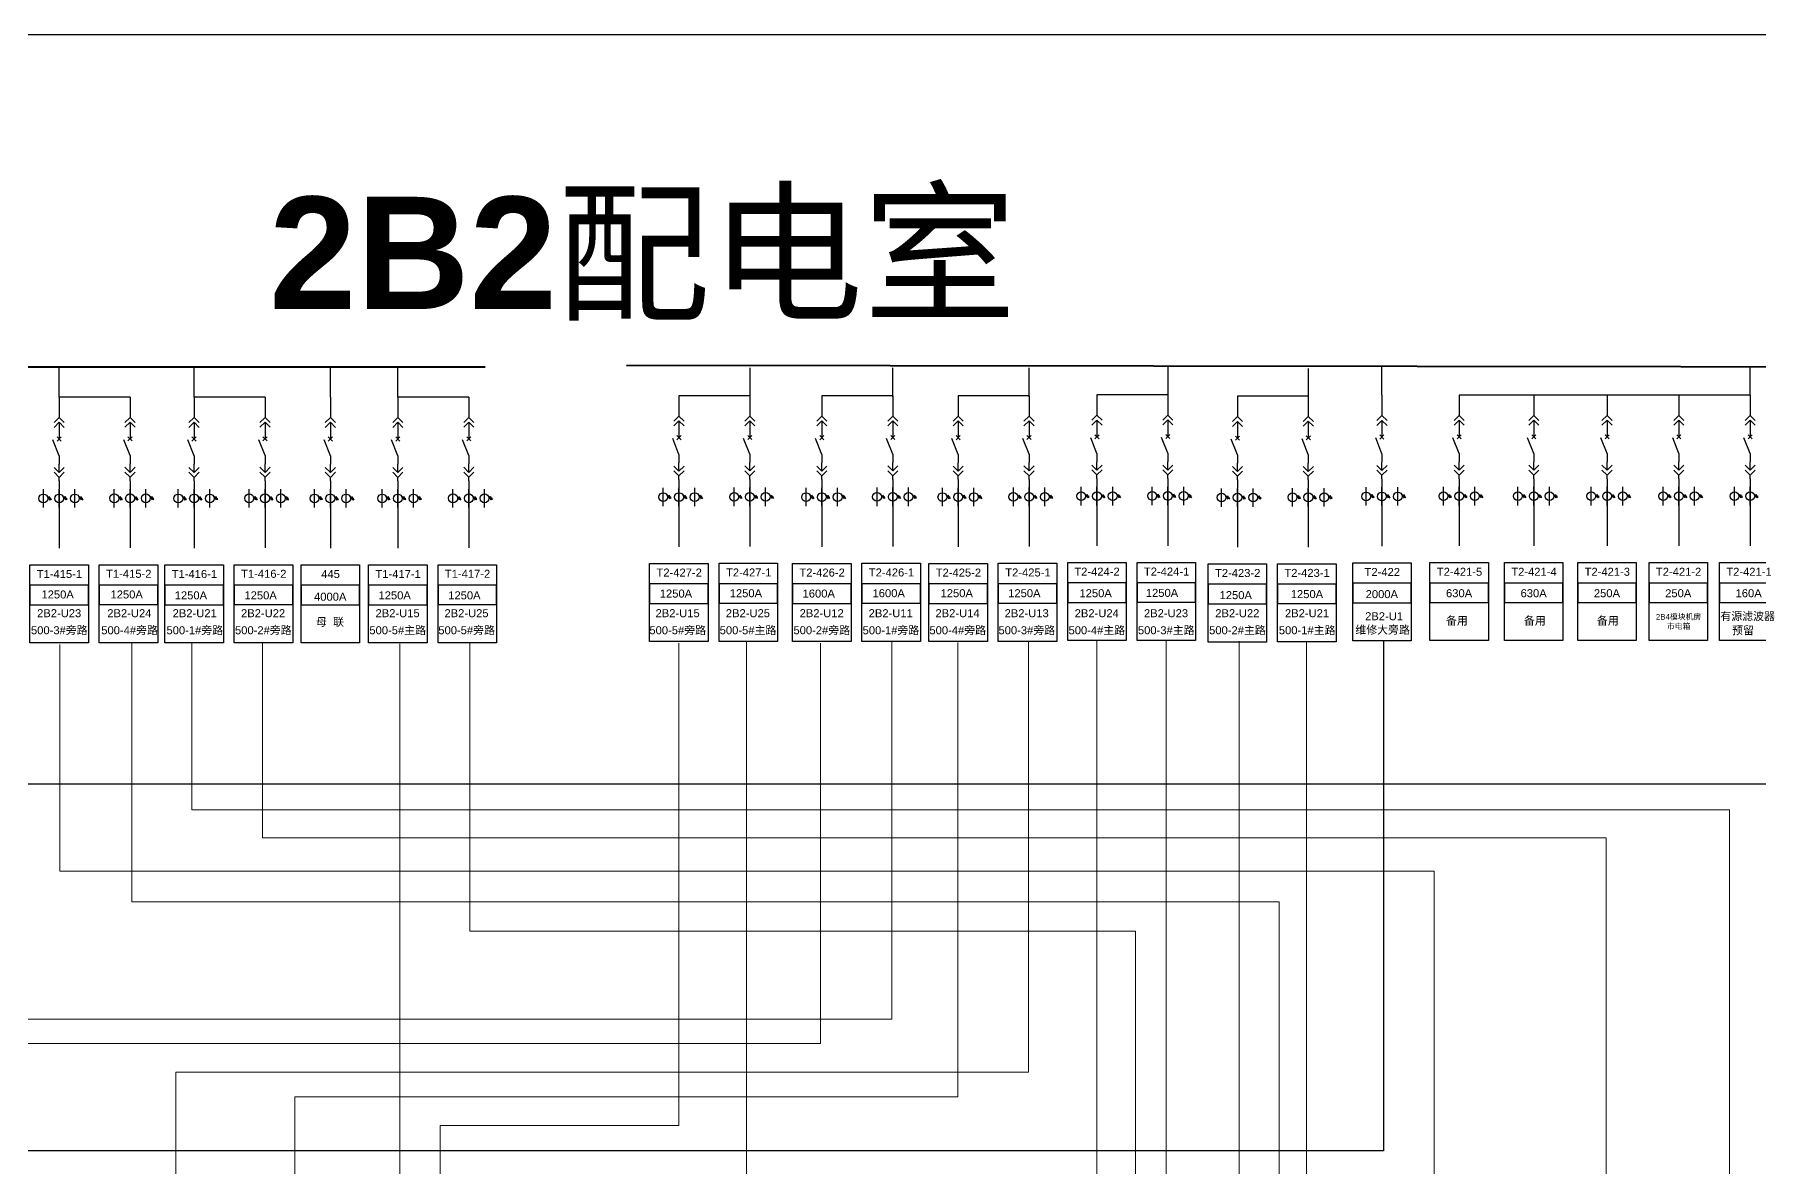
# Model space of a CAD drawing. Header units: millimetres. Extents: x -3460 to -460, y 6070 to 9130.
# Drawn here: x -1353.7 to -1200, y 7577 to 7677.9 of the extents above; entities that cross this region are included whole.
import ezdxf
from ezdxf.enums import TextEntityAlignment as Align

# ---------------------------------------------------------------- set-up
doc = ezdxf.new("R2010")
doc.units = ezdxf.units.MM
doc.header["$LTSCALE"] = 1000
doc.header["$MEASUREMENT"] = 0
doc.styles.get("Standard").update_dxf_attribs({"font": 'arial.ttf'})

# ---------------------------------------------------------------- blocks, each defined once
blk = doc.blocks.new('DYDQAA05')
at = {"color": 0}
blk.add_lwpolyline([(0, 0), (0, -7)], dxfattribs=at)
blk = doc.blocks.new('DYDQAA03')
at = {"color": 0}
for points in [[(0, 0), (0, -1.5)], [(-2.12, -3.62), (0, -1.5)], [(-2.12, -5.62), (0, -3.5)], [(2.12, -3.62), (0, -1.5)], [(2.12, -5.62), (0, -3.5)], [(0, -3.5), (0, -7)]]:
    blk.add_lwpolyline(points, dxfattribs=at)
blk = doc.blocks.new('DYDQAA09')
at = {"color": 0}
blk.add_lwpolyline([(0, 0), (0, -3.5)], dxfattribs=at)
blk.add_lwpolyline([(0, 0), (0, -3.5)], dxfattribs=at)
blk.add_lwpolyline([(0, 0), (0, -3.5)], dxfattribs=at)
blk.add_lwpolyline([(0, 0), (0, -3.5)], dxfattribs=at)
blk.add_lwpolyline([(0, 0), (0, -3.5)], dxfattribs=at)
blk.add_lwpolyline([(0, 0), (0, -3.5)], dxfattribs=at)
blk.add_lwpolyline([(0, 0), (0, -3.5)], dxfattribs=at)
blk.add_lwpolyline([(0, 0), (0, -3.5)], dxfattribs=at)
blk.add_lwpolyline([(0, 0), (0, -3.5)], dxfattribs=at)
blk = doc.blocks.new('DYDQ0201')
at = {"color": 0}
for points in [[(0.86, -0.86), (-0.86, 0.86)], [(-0.86, -0.86), (0.86, 0.86)], [(0, -7), (-2.61, -0.37)]]:
    blk.add_lwpolyline(points, dxfattribs=at)
blk = doc.blocks.new('DYDQAA04')
at = {"color": 0}
for points in [[(0, -3.5), (0, 0)], [(-2.12, -1.38), (0, -3.5)], [(-2.12, -3.38), (0, -5.5)], [(2.12, -1.38), (0, -3.5)], [(2.12, -3.38), (0, -5.5)], [(0, -7), (0, -5.5)]]:
    blk.add_lwpolyline(points, dxfattribs=at)
blk = doc.blocks.new('A$C03DD39B5')
for p, q in [((417, 475), (283, 392)), ((417, 422), (283, 339)), ((350, 333), (350, 467))]:
    blk.add_line(p, q)
blk.add_lwpolyline([(700, 167), (0, 167)])
blk.add_circle((350, 167), 167)

msp = doc.modelspace()

# ---------------------------------------------------------------- linework, layer by layer
for p, q in [((-1351.47, 7645.6, 28384.25), (-1351.47, 7648.17, 29767.53)), ((-1339.46, 7645.6, 28384.25), (-1339.46, 7648.17, 29767.53)), ((-1327.32, 7645.6), (-1327.32, 7648.17, 1383.28)), ((-1321.31, 7645.6, -691.64), (-1321.31, 7648.17, 691.64)), ((-1289.94, 7645.62, 27689.88), (-1289.94, 7648.2, 29073.16)), ((-1277.21, 7645.62, 27689.88), (-1277.21, 7648.2, 29073.16)), ((-1265.07, 7645.62, 27689.88), (-1265.07, 7648.2, 29073.16)), ((-1252.71, 7645.7, 27689.88), (-1252.71, 7648.28, 29073.16)), ((-1240.2, 7645.58, 27689.88), (-1240.2, 7648.16, 29073.16)), ((-1233.66, 7645.77, 27184.82), (-1233.66, 7648.35, 28568.1)), ((-1200.86, 7645.79, 27689.93), (-1200.86, 7648.37, 29073.21)), ((-1345.16, 7645.6, 28384.25), (-1351.47, 7645.6, 28384.25)), ((-1333.14, 7645.6, 28384.25), (-1339.46, 7645.6, 28384.25)), ((-1314.99, 7645.6, -691.64), (-1321.31, 7645.6, -691.64)), ((-1289.96, 7645.72, 27689.88), (-1296.27, 7645.72, 27689.88)), ((-1277.23, 7645.72, 27689.88), (-1283.55, 7645.72, 27689.88)), ((-1265.09, 7645.72, 27689.88), (-1271.4, 7645.72, 27689.88)), ((-1252.73, 7645.8, 27689.88), (-1259.04, 7645.8, 27689.88)), ((-1240.22, 7645.68, 27689.88), (-1246.53, 7645.68, 27689.88)), ((-1200.86, 7645.79, 27689.88), (-1226.78, 7645.79, 27689.88)), ((-1351.47, 7637.36, 30585.46), (-1351.47, 7635.72, 30585.46)), ((-1345.16, 7637.37, 31277.1), (-1345.16, 7635.73, 31277.1)), ((-1339.46, 7637.36, 30585.46), (-1339.46, 7635.72, 30585.46)), ((-1333.14, 7637.37, 31277.1), (-1333.14, 7635.73, 31277.1)), ((-1327.32, 7637.36, 2201.21), (-1327.32, 7635.72, 2201.21)), ((-1321.31, 7637.36, 1509.58), (-1321.31, 7635.72, 1509.58)), ((-1314.99, 7637.37, 2201.21), (-1314.99, 7635.73, 2201.21)), ((-1296.27, 7637.48, 29891.09), (-1296.27, 7635.84, 29891.09)), ((-1289.96, 7637.49, 30582.73), (-1289.96, 7635.85, 30582.73)), ((-1283.55, 7637.48, 29891.09), (-1283.55, 7635.84, 29891.09)), ((-1277.23, 7637.49, 30582.73), (-1277.23, 7635.85, 30582.73)), ((-1271.4, 7637.48, 29891.09), (-1271.4, 7635.84, 29891.09)), ((-1265.09, 7637.49, 30582.73), (-1265.09, 7635.85, 30582.73)), ((-1259.04, 7637.56, 29891.09), (-1259.04, 7635.92, 29891.09)), ((-1252.73, 7637.57, 30582.73), (-1252.73, 7635.93, 30582.73)), ((-1246.53, 7637.44, 29891.09), (-1246.53, 7635.8, 29891.09)), ((-1240.22, 7637.45, 30582.73), (-1240.22, 7635.82, 30582.73)), ((-1233.66, 7637.53, 29386.03), (-1233.66, 7635.89, 29386.03)), ((-1226.78, 7637.55, 29891.09), (-1226.78, 7635.91, 29891.09)), ((-1220.14, 7637.55, 29891.09), (-1220.14, 7635.91, 29891.09)), ((-1213.61, 7637.55, 29891.09), (-1213.61, 7635.91, 29891.09)), ((-1207.21, 7637.55, 29891.09), (-1207.21, 7635.91, 29891.09)), ((-1200.86, 7637.55, 29891.09), (-1200.86, 7635.91, 29891.09)), ((-1345.16, 7635.73, 31277.1), (-1345.16, 7632.17, 31277.1)), ((-1333.14, 7635.73, 31277.1), (-1333.14, 7632.17, 31277.1)), ((-1314.99, 7635.73, 2201.21), (-1314.99, 7632.17, 2201.21)), ((-1296.27, 7635.84, 29891.09), (-1296.27, 7632.27, 29891.09)), ((-1289.96, 7635.85, 30582.73), (-1289.96, 7632.29, 30582.73)), ((-1283.55, 7635.84, 29891.09), (-1283.55, 7632.27, 29891.09)), ((-1277.23, 7635.85, 30582.73), (-1277.23, 7632.29, 30582.73)), ((-1271.4, 7635.84, 29891.09), (-1271.4, 7632.27, 29891.09)), ((-1265.09, 7635.85, 30582.73), (-1265.09, 7632.29, 30582.73)), ((-1259.04, 7635.92, 29891.09), (-1259.04, 7632.35, 29891.09)), ((-1252.73, 7635.93, 30582.73), (-1252.73, 7632.37, 30582.73)), ((-1246.53, 7635.8, 29891.09), (-1246.53, 7632.23, 29891.09)), ((-1240.22, 7635.82, 30582.73), (-1240.22, 7632.25, 30582.73)), ((-1233.66, 7635.89, 29386.03), (-1233.66, 7632.33, 29386.03)), ((-1226.78, 7635.91, 29891.09), (-1226.78, 7632.35, 29891.09)), ((-1220.14, 7635.91, 29891.09), (-1220.14, 7632.35, 29891.09)), ((-1213.61, 7635.91, 29891.09), (-1213.61, 7632.35, 29891.09)), ((-1207.21, 7635.91, 29891.09), (-1207.21, 7632.35, 29891.09)), ((-1200.86, 7635.91, 29891.09), (-1200.86, 7632.35, 29891.09)), ((-1351.47, 7635.72, 30585.46), (-1351.47, 7632.15, 30585.46)), ((-1339.46, 7635.72, 30585.46), (-1339.46, 7632.15, 30585.46)), ((-1327.32, 7635.72, 2201.21), (-1327.32, 7632.15, 2201.21)), ((-1321.31, 7635.72, 1509.58), (-1321.31, 7632.15, 1509.58))]:
    msp.add_line(p, q)
at = {"color": 3, "lineweight": 20}
for p, q in [((-1351.4, 7623.57), (-1351.4, 7603.39)), ((-1345.01, 7623.75), (-1345.01, 7600.63)), ((-1339.65, 7623.77), (-1339.65, 7608.85)), ((-1333.35, 7623.74), (-1333.35, 7606.36)), ((-1314.89, 7623.73), (-1314.89, 7598.03)), ((-1339.65, 7608.85), (-1202.7, 7608.85)), ((-1202.7, 7608.85), (-1202.7, 7561.2)), ((-1333.35, 7606.36), (-1213.68, 7606.36)), ((-1213.68, 7606.36), (-1213.68, 7561.83)), ((-1351.4, 7603.39), (-1229.02, 7603.39)), ((-1229.02, 7603.39), (-1229.02, 7561.18)), ((-1345.01, 7600.63), (-1242.82, 7600.63)), ((-1242.82, 7600.63), (-1242.82, 7561.35)), ((-1314.89, 7598.03), (-1255.62, 7598.03)), ((-1255.62, 7598.03), (-1255.62, 7561.89))]:
    msp.add_line(p, q, dxfattribs=at)
at = {"color": 6, "lineweight": 20}
for p, q in [((-1321.12, 7623.63), (-1321.12, 7561.55)), ((-1290.27, 7623.83), (-1290.27, 7563.42)), ((-1259.04, 7623.92), (-1259.04, 7564.75)), ((-1252.88, 7623.89), (-1252.88, 7568.29)), ((-1246.39, 7623.88), (-1246.39, 7572.22)), ((-1240.37, 7623.85), (-1240.37, 7575.5))]:
    msp.add_line(p, q, dxfattribs=at)
at = {"color": 4, "lineweight": 20}
for p, q in [((-1296.27, 7623.69), (-1296.27, 7580.72)), ((-1283.67, 7623.69), (-1283.67, 7588.02)), ((-1277.31, 7623.78), (-1277.31, 7590.18)), ((-1271.42, 7623.76), (-1271.42, 7583.28)), ((-1265.13, 7623.87), (-1265.13, 7585.46)), ((-1277.31, 7590.18), (-1372.49, 7590.18)), ((-1360.62, 7588.02), (-1283.67, 7588.02)), ((-1265.13, 7585.46), (-1341.07, 7585.46)), ((-1341.07, 7585.46), (-1341.07, 7561.19)), ((-1271.42, 7583.28), (-1330.48, 7583.28)), ((-1330.48, 7583.28), (-1330.48, 7561.59)), ((-1296.27, 7580.72), (-1317.55, 7580.72)), ((-1317.55, 7580.72), (-1317.55, 7561.51))]:
    msp.add_line(p, q, dxfattribs=at)
at = {"color": 5, "lineweight": 30}
for p, q in [((-1233.53, 7623.91), (-1233.53, 7578.45)), ((-1382.77, 7611.15), (-1194.27, 7611.15)), ((-1233.53, 7578.45), (-1387.84, 7578.45))]:
    msp.add_line(p, q, dxfattribs=at)
at = {"color": 1, "lineweight": 30, "ltscale": 0.002916}
msp.add_lwpolyline([(-1472.37, 7677.91), (-1123.06, 7677.91), (-1123.06, 7350), (-1472.37, 7350)], close=True, dxfattribs=at)
at = {"color": 1, "lineweight": 40, "ltscale": 100}
for points, elevation in [([(-1313.52, 7648.28), (-1430.83, 7648.28), (-1430.83, 7648.28)], 9719.92), ([(-1183.6, 7648.28), (-1300.9, 7648.41), (-1300.9, 7648.41)], 8901.98)]:
    msp.add_lwpolyline(points, dxfattribs=dict(at, elevation=elevation))
for points, elevation in [([(-1354.08, 7630.66), (-1348.87, 7630.66), (-1348.87, 7623.71), (-1354.08, 7623.71)], 29767.53), ([(-1347.9, 7630.68), (-1342.69, 7630.68), (-1342.69, 7623.72), (-1347.9, 7623.72)], 30459.16), ([(-1342.06, 7630.66), (-1336.85, 7630.66), (-1336.85, 7623.71), (-1342.06, 7623.71)], 29767.53), ([(-1335.88, 7630.68), (-1330.67, 7630.68), (-1330.67, 7623.72), (-1335.88, 7623.72)], 30459.16), ([(-1329.93, 7630.66), (-1324.72, 7630.66), (-1324.72, 7623.71), (-1329.93, 7623.71)], 1383.28), ([(-1323.92, 7630.66), (-1318.71, 7630.66), (-1318.71, 7623.71), (-1323.92, 7623.71)], 691.64), ([(-1317.73, 7630.68), (-1312.53, 7630.68), (-1312.53, 7623.72), (-1317.73, 7623.72)], 1383.28), ([(-1298.88, 7630.79), (-1293.67, 7630.79), (-1293.67, 7623.83), (-1298.88, 7623.83)], 29073.16), ([(-1292.7, 7630.8), (-1287.49, 7630.8), (-1287.49, 7623.85), (-1292.7, 7623.85)], 29764.79), ([(-1286.15, 7630.79), (-1280.94, 7630.79), (-1280.94, 7623.83), (-1286.15, 7623.83)], 29073.16), ([(-1279.97, 7630.8), (-1274.76, 7630.8), (-1274.76, 7623.85), (-1279.97, 7623.85)], 29764.79), ([(-1274.01, 7630.79), (-1268.8, 7630.79), (-1268.8, 7623.83), (-1274.01, 7623.83)], 29073.16), ([(-1267.83, 7630.8), (-1262.62, 7630.8), (-1262.62, 7623.85), (-1267.83, 7623.85)], 29764.79), ([(-1261.65, 7630.87), (-1256.44, 7630.87), (-1256.44, 7623.91), (-1261.65, 7623.91)], 29073.16), ([(-1255.47, 7630.88), (-1250.26, 7630.88), (-1250.26, 7623.93), (-1255.47, 7623.93)], 29764.79), ([(-1249.14, 7630.75), (-1243.93, 7630.75), (-1243.93, 7623.79), (-1249.14, 7623.79)], 29073.16), ([(-1242.96, 7630.76), (-1237.75, 7630.76), (-1237.75, 7623.81), (-1242.96, 7623.81)], 29764.79), ([(-1236.26, 7630.84), (-1231.05, 7630.84), (-1231.05, 7623.89), (-1236.26, 7623.89)], 28568.1), ([(-1229.39, 7630.86), (-1224.18, 7630.86), (-1224.18, 7623.91), (-1229.39, 7623.91)], 29073.16), ([(-1222.75, 7630.86), (-1217.54, 7630.86), (-1217.54, 7623.91), (-1222.75, 7623.91)], 29073.16), ([(-1216.22, 7630.86), (-1211.01, 7630.86), (-1211.01, 7623.91), (-1216.22, 7623.91)], 29073.16), ([(-1209.87, 7630.86), (-1204.66, 7630.86), (-1204.66, 7623.91), (-1209.87, 7623.91)], 29073.16), ([(-1203.6, 7630.86), (-1198.39, 7630.86), (-1198.39, 7623.91), (-1203.6, 7623.91)], 29073.16), ([(-1354.08, 7627.11), (-1348.87, 7627.11), (-1348.87, 7628.85), (-1354.08, 7628.85)], 29767.53), ([(-1347.9, 7627.13), (-1342.69, 7627.13), (-1342.69, 7628.86), (-1347.9, 7628.86)], 30459.16), ([(-1342.06, 7627.11), (-1336.85, 7627.11), (-1336.85, 7628.85), (-1342.06, 7628.85)], 29767.53), ([(-1335.88, 7627.13), (-1330.67, 7627.13), (-1330.67, 7628.86), (-1335.88, 7628.86)], 30459.16), ([(-1329.93, 7627.11), (-1324.72, 7627.11), (-1324.72, 7628.85), (-1329.93, 7628.85)], 1383.28), ([(-1323.92, 7627.11), (-1318.71, 7627.11), (-1318.71, 7628.85), (-1323.92, 7628.85)], 691.64), ([(-1317.73, 7627.13), (-1312.53, 7627.13), (-1312.53, 7628.86), (-1317.73, 7628.86)], 1383.28), ([(-1298.88, 7627.23), (-1293.67, 7627.23), (-1293.67, 7628.97), (-1298.88, 7628.97)], 29073.16), ([(-1292.7, 7627.25), (-1287.49, 7627.25), (-1287.49, 7628.98), (-1292.7, 7628.98)], 29764.79), ([(-1286.15, 7627.23), (-1280.94, 7627.23), (-1280.94, 7628.97), (-1286.15, 7628.97)], 29073.16), ([(-1279.97, 7627.25), (-1274.76, 7627.25), (-1274.76, 7628.98), (-1279.97, 7628.98)], 29764.79), ([(-1274.01, 7627.23), (-1268.8, 7627.23), (-1268.8, 7628.97), (-1274.01, 7628.97)], 29073.16), ([(-1267.83, 7627.25), (-1262.62, 7627.25), (-1262.62, 7628.98), (-1267.83, 7628.98)], 29764.79), ([(-1261.65, 7627.31), (-1256.44, 7627.31), (-1256.44, 7629.05), (-1261.65, 7629.05)], 29073.16), ([(-1255.47, 7627.33), (-1250.26, 7627.33), (-1250.26, 7629.06), (-1255.47, 7629.06)], 29764.79), ([(-1249.14, 7627.19), (-1243.93, 7627.19), (-1243.93, 7628.93), (-1249.14, 7628.93)], 29073.16), ([(-1242.96, 7627.21), (-1237.75, 7627.21), (-1237.75, 7628.95), (-1242.96, 7628.95)], 29764.79), ([(-1236.26, 7627.29), (-1231.05, 7627.29), (-1231.05, 7629.02), (-1236.26, 7629.02)], 28568.1), ([(-1229.39, 7627.31), (-1224.18, 7627.31), (-1224.18, 7629.04), (-1229.39, 7629.04)], 29073.16), ([(-1222.75, 7627.31), (-1217.54, 7627.31), (-1217.54, 7629.04), (-1222.75, 7629.04)], 29073.16), ([(-1216.22, 7627.31), (-1211.01, 7627.31), (-1211.01, 7629.04), (-1216.22, 7629.04)], 29073.16), ([(-1209.87, 7627.31), (-1204.66, 7627.31), (-1204.66, 7629.04), (-1209.87, 7629.04)], 29073.16), ([(-1203.6, 7627.31), (-1198.39, 7627.31), (-1198.39, 7629.04), (-1203.6, 7629.04)], 29073.16)]:
    msp.add_lwpolyline(points, close=True, dxfattribs=dict(elevation=elevation))

# ---------------------------------------------------------------- block references
at = {"xscale": 0.2128954749704126, "yscale": 0.2128954749704126, "zscale": 0.2128954749704126}
for name, p in [('DYDQAA05', (-1351.47, 7645.6, 28384.25)), ('DYDQAA05', (-1345.16, 7645.6, 29075.89)), ('DYDQAA05', (-1339.46, 7645.6, 28384.25)), ('DYDQAA05', (-1333.14, 7645.6, 29075.89)), ('DYDQAA05', (-1327.32, 7645.6)), ('DYDQAA05', (-1321.31, 7645.6, -691.64)), ('DYDQAA05', (-1314.99, 7645.6)), ('DYDQAA05', (-1296.27, 7645.72, 27689.88)), ('DYDQAA05', (-1289.96, 7645.72, 28381.52)), ('DYDQAA05', (-1283.55, 7645.72, 27689.88)), ('DYDQAA05', (-1277.23, 7645.72, 28381.52)), ('DYDQAA05', (-1271.4, 7645.72, 27689.88)), ('DYDQAA05', (-1265.09, 7645.72, 28381.52)), ('DYDQAA05', (-1259.04, 7645.8, 27689.88)), ('DYDQAA05', (-1252.73, 7645.8, 28381.52)), ('DYDQAA05', (-1246.53, 7645.68, 27689.88)), ('DYDQAA05', (-1240.22, 7645.68, 28381.52)), ('DYDQAA05', (-1233.66, 7645.77, 27184.82)), ('DYDQAA05', (-1226.78, 7645.79, 27689.88)), ('DYDQAA05', (-1220.14, 7645.79, 27689.88)), ('DYDQAA05', (-1213.61, 7645.79, 27689.88)), ('DYDQAA05', (-1207.21, 7645.79, 27689.88)), ('DYDQAA05', (-1200.86, 7645.79, 27689.88)), ('DYDQAA03', (-1351.47, 7644.11, 28384.25)), ('DYDQAA03', (-1345.16, 7644.12, 29075.89)), ('DYDQAA03', (-1339.46, 7644.11, 28384.25)), ('DYDQAA03', (-1333.14, 7644.12, 29075.89)), ('DYDQAA03', (-1327.32, 7644.11)), ('DYDQAA03', (-1321.31, 7644.11, -691.64)), ('DYDQAA03', (-1314.99, 7644.12)), ('DYDQAA03', (-1296.27, 7644.23, 27689.88)), ('DYDQAA03', (-1289.96, 7644.24, 28381.52)), ('DYDQAA03', (-1283.55, 7644.23, 27689.88)), ('DYDQAA03', (-1277.23, 7644.24, 28381.52)), ('DYDQAA03', (-1271.4, 7644.23, 27689.88)), ('DYDQAA03', (-1265.09, 7644.24, 28381.52)), ('DYDQAA03', (-1259.04, 7644.31, 27689.88)), ('DYDQAA03', (-1252.73, 7644.32, 28381.52)), ('DYDQAA03', (-1246.53, 7644.19, 27689.88)), ('DYDQAA03', (-1240.22, 7644.2, 28381.52)), ('DYDQAA03', (-1233.66, 7644.28, 27184.82)), ('DYDQAA03', (-1226.78, 7644.3, 27689.88)), ('DYDQAA03', (-1220.14, 7644.3, 27689.88)), ('DYDQAA03', (-1213.61, 7644.3, 27689.88)), ('DYDQAA03', (-1207.21, 7644.3, 27689.88)), ('DYDQAA03', (-1200.86, 7644.3, 27689.88)), ('DYDQ0201', (-1351.47, 7641.87, 28384.25)), ('DYDQAA09', (-1351.47, 7642.62, 28384.25)), ('DYDQ0201', (-1345.16, 7641.89, 29075.89)), ('DYDQAA09', (-1345.16, 7642.63, 29075.89)), ('DYDQ0201', (-1339.46, 7641.87, 28384.25)), ('DYDQAA09', (-1339.46, 7642.62, 28384.25)), ('DYDQ0201', (-1333.14, 7641.89, 29075.89)), ('DYDQAA09', (-1333.14, 7642.63, 29075.89)), ('DYDQ0201', (-1327.32, 7641.87)), ('DYDQAA09', (-1327.32, 7642.61)), ('DYDQ0201', (-1321.31, 7641.87, -691.64)), ('DYDQAA09', (-1321.31, 7642.62, -691.64)), ('DYDQ0201', (-1314.99, 7641.89)), ('DYDQAA09', (-1314.99, 7642.63)), ('DYDQ0201', (-1296.27, 7641.99, 27689.88)), ('DYDQAA09', (-1296.27, 7642.74, 27689.88)), ('DYDQ0201', (-1289.96, 7642.01, 28381.52)), ('DYDQAA09', (-1289.96, 7642.75, 28381.52)), ('DYDQ0201', (-1283.55, 7641.99, 27689.88)), ('DYDQAA09', (-1283.55, 7642.74, 27689.88)), ('DYDQ0201', (-1277.23, 7642.01, 28381.52)), ('DYDQAA09', (-1277.23, 7642.75, 28381.52)), ('DYDQ0201', (-1271.4, 7641.99, 27689.88)), ('DYDQAA09', (-1271.4, 7642.74, 27689.88)), ('DYDQ0201', (-1265.09, 7642.01, 28381.52)), ('DYDQAA09', (-1265.09, 7642.75, 28381.52)), ('DYDQ0201', (-1259.04, 7642.07, 27689.88)), ('DYDQAA09', (-1259.04, 7642.82, 27689.88)), ('DYDQ0201', (-1252.73, 7642.09, 28381.52)), ('DYDQAA09', (-1252.73, 7642.83, 28381.52)), ('DYDQ0201', (-1246.53, 7641.95, 27689.88)), ('DYDQAA09', (-1246.53, 7642.7, 27689.88)), ('DYDQ0201', (-1240.22, 7641.97, 28381.52)), ('DYDQAA09', (-1240.22, 7642.71, 28381.52)), ('DYDQ0201', (-1233.66, 7642.05, 27184.82)), ('DYDQAA09', (-1233.66, 7642.79, 27184.82)), ('DYDQ0201', (-1226.78, 7642.07, 27689.88)), ('DYDQAA09', (-1226.78, 7642.81, 27689.88)), ('DYDQ0201', (-1220.14, 7642.07, 27689.88)), ('DYDQAA09', (-1220.14, 7642.81, 27689.88)), ('DYDQ0201', (-1213.61, 7642.07, 27689.88)), ('DYDQAA09', (-1213.61, 7642.81, 27689.88)), ('DYDQ0201', (-1207.21, 7642.07, 27689.88)), ('DYDQAA09', (-1207.21, 7642.81, 27689.88)), ('DYDQ0201', (-1200.86, 7642.07, 27689.88)), ('DYDQAA09', (-1200.86, 7642.81, 27689.88)), ('DYDQAA09', (-1351.47, 7640.38, 28384.25)), ('DYDQAA09', (-1345.16, 7640.4, 29075.89)), ('DYDQAA09', (-1339.46, 7640.38, 28384.25)), ('DYDQAA09', (-1333.14, 7640.4, 29075.89)), ('DYDQAA09', (-1327.32, 7640.38)), ('DYDQAA09', (-1321.31, 7640.38, -691.64)), ('DYDQAA09', (-1314.99, 7640.4)), ('DYDQAA09', (-1296.27, 7640.5, 27689.88)), ('DYDQAA09', (-1289.96, 7640.52, 28381.52)), ('DYDQAA09', (-1283.55, 7640.5, 27689.88)), ('DYDQAA09', (-1277.23, 7640.52, 28381.52)), ('DYDQAA09', (-1271.4, 7640.5, 27689.88)), ('DYDQAA09', (-1265.09, 7640.52, 28381.52)), ('DYDQAA09', (-1259.04, 7640.58, 27689.88)), ('DYDQAA09', (-1252.73, 7640.6, 28381.52)), ('DYDQAA09', (-1246.53, 7640.46, 27689.88)), ('DYDQAA09', (-1240.22, 7640.48, 28381.52)), ('DYDQAA09', (-1233.66, 7640.56, 27184.82)), ('DYDQAA09', (-1226.78, 7640.58, 27689.88)), ('DYDQAA09', (-1220.14, 7640.58, 27689.88)), ('DYDQAA09', (-1213.61, 7640.58, 27689.88)), ('DYDQAA09', (-1207.21, 7640.58, 27689.88)), ('DYDQAA09', (-1200.86, 7640.58, 27689.88)), ('DYDQAA04', (-1351.47, 7639.63, 28384.25)), ('DYDQAA04', (-1345.16, 7639.65, 29075.89)), ('DYDQAA04', (-1339.46, 7639.63, 28384.25)), ('DYDQAA04', (-1333.14, 7639.65, 29075.89)), ('DYDQAA04', (-1327.32, 7639.63)), ('DYDQAA04', (-1321.31, 7639.63, -691.64)), ('DYDQAA04', (-1314.99, 7639.65)), ('DYDQAA04', (-1296.27, 7639.76, 27689.88)), ('DYDQAA04', (-1289.96, 7639.77, 28381.52)), ('DYDQAA04', (-1283.55, 7639.76, 27689.88)), ('DYDQAA04', (-1277.23, 7639.77, 28381.52)), ('DYDQAA04', (-1271.4, 7639.76, 27689.88)), ('DYDQAA04', (-1265.09, 7639.77, 28381.52)), ('DYDQAA04', (-1259.04, 7639.84, 27689.88)), ('DYDQAA04', (-1252.73, 7639.85, 28381.52)), ('DYDQAA04', (-1246.53, 7639.72, 27689.88)), ('DYDQAA04', (-1240.22, 7639.73, 28381.52)), ('DYDQAA04', (-1233.66, 7639.81, 27184.82)), ('DYDQAA04', (-1226.78, 7639.83, 27689.88)), ('DYDQAA04', (-1220.14, 7639.83, 27689.88)), ('DYDQAA04', (-1213.61, 7639.83, 27689.88)), ('DYDQAA04', (-1207.21, 7639.83, 27689.88)), ('DYDQAA04', (-1200.86, 7639.83, 27689.88)), ('DYDQAA09', (-1351.47, 7638.14, 28384.25)), ('DYDQAA09', (-1345.16, 7638.16, 29075.89)), ('DYDQAA09', (-1339.46, 7638.14, 28384.25)), ('DYDQAA09', (-1333.14, 7638.16, 29075.89)), ('DYDQAA09', (-1327.32, 7638.14)), ('DYDQAA09', (-1321.31, 7638.14, -691.64)), ('DYDQAA09', (-1314.99, 7638.16)), ('DYDQAA09', (-1296.27, 7638.27, 27689.88)), ('DYDQAA09', (-1289.96, 7638.28, 28381.52)), ('DYDQAA09', (-1283.55, 7638.27, 27689.88)), ('DYDQAA09', (-1277.23, 7638.28, 28381.52)), ('DYDQAA09', (-1271.4, 7638.27, 27689.88)), ('DYDQAA09', (-1265.09, 7638.28, 28381.52)), ('DYDQAA09', (-1259.04, 7638.35, 27689.88)), ('DYDQAA09', (-1252.73, 7638.36, 28381.52)), ('DYDQAA09', (-1246.53, 7638.23, 27689.88)), ('DYDQAA09', (-1240.22, 7638.24, 28381.52)), ('DYDQAA09', (-1233.66, 7638.32, 27184.82)), ('DYDQAA09', (-1226.78, 7638.34, 27689.88)), ('DYDQAA09', (-1220.14, 7638.34, 27689.88)), ('DYDQAA09', (-1213.61, 7638.34, 27689.88)), ('DYDQAA09', (-1207.21, 7638.34, 27689.88)), ('DYDQAA09', (-1200.86, 7638.34, 27689.88))]:
    msp.add_blockref(name, p, dxfattribs=at)
at = {"linetype": 'Continuous', "xscale": 0.002338875, "yscale": 0.002338875, "zscale": 0.002338875, "rotation": 270}
for p in [(-1353.27, 7637.4, 30585.46), (-1351.86, 7637.4, 30585.46), (-1350.46, 7637.4, 30585.46), (-1346.95, 7637.41, 31277.1), (-1345.55, 7637.41, 31277.1), (-1344.14, 7637.41, 31277.1), (-1341.25, 7637.4, 30585.46), (-1339.85, 7637.4, 30585.46), (-1338.44, 7637.4, 30585.46), (-1334.93, 7637.41, 31277.1), (-1333.53, 7637.41, 31277.1), (-1332.13, 7637.41, 31277.1), (-1329.12, 7637.4, 2201.21), (-1327.71, 7637.4, 2201.21), (-1326.31, 7637.4, 2201.21), (-1323.1, 7637.4, 1509.58), (-1321.7, 7637.4, 1509.58), (-1320.3, 7637.4, 1509.58), (-1316.79, 7637.41, 2201.21), (-1315.38, 7637.41, 2201.21), (-1313.98, 7637.41, 2201.21), (-1298.07, 7637.52, 29891.09), (-1296.66, 7637.52, 29891.09), (-1295.26, 7637.52, 29891.09), (-1291.75, 7637.54, 30582.73), (-1290.35, 7637.54, 30582.73), (-1288.94, 7637.54, 30582.73), (-1285.34, 7637.52, 29891.09), (-1283.94, 7637.52, 29891.09), (-1282.53, 7637.52, 29891.09), (-1279.02, 7637.54, 30582.73), (-1277.62, 7637.54, 30582.73), (-1276.22, 7637.54, 30582.73), (-1273.2, 7637.52, 29891.09), (-1271.79, 7637.52, 29891.09), (-1270.39, 7637.52, 29891.09), (-1266.88, 7637.54, 30582.73), (-1265.48, 7637.54, 30582.73), (-1264.07, 7637.54, 30582.73), (-1260.84, 7637.6, 29891.09), (-1259.43, 7637.6, 29891.09), (-1258.03, 7637.6, 29891.09), (-1254.52, 7637.62, 30582.73), (-1253.12, 7637.62, 30582.73), (-1251.71, 7637.62, 30582.73), (-1248.33, 7637.48, 29891.09), (-1246.92, 7637.48, 29891.09), (-1245.52, 7637.48, 29891.09), (-1242.01, 7637.5, 30582.73), (-1240.61, 7637.5, 30582.73), (-1239.2, 7637.5, 30582.73), (-1235.45, 7637.58, 29386.03), (-1234.05, 7637.58, 29386.03), (-1232.64, 7637.58, 29386.03), (-1228.57, 7637.6, 29891.09), (-1227.17, 7637.6, 29891.09), (-1225.77, 7637.6, 29891.09), (-1221.94, 7637.6, 29891.09), (-1220.53, 7637.6, 29891.09), (-1219.13, 7637.6, 29891.09), (-1215.41, 7637.6, 29891.09), (-1214, 7637.6, 29891.09), (-1212.6, 7637.6, 29891.09), (-1209, 7637.6, 29891.09), (-1207.6, 7637.6, 29891.09), (-1206.2, 7637.6, 29891.09), (-1202.65, 7637.6, 29891.09), (-1201.25, 7637.6, 29891.09)]:
    msp.add_blockref('A$C03DD39B5', p, dxfattribs=at)

# ---------------------------------------------------------------- texts
at = {"lineweight": 0}
for s, p in [('T1-415-1', (-1351.45, 7629.49, 28384.25)), ('T1-415-2', (-1345.27, 7629.51, 29075.89)), ('T1-416-1', (-1339.43, 7629.49, 28384.25)), ('T1-416-2', (-1333.25, 7629.51, 29075.89)), ('445', (-1327.3, 7629.49)), ('T1-417-1', (-1321.28, 7629.49, -691.64)), ('T1-417-2', (-1315.1, 7629.51)), ('T2-427-2', (-1296.25, 7629.62, 27689.88)), ('T2-427-1', (-1290.06, 7629.63, 28381.52)), ('T2-426-2', (-1283.52, 7629.62, 27689.88)), ('T2-426-1', (-1277.34, 7629.63, 28381.52)), ('T2-425-2', (-1271.38, 7629.62, 27689.88)), ('T2-425-1', (-1265.19, 7629.63, 28381.52)), ('T2-424-2', (-1259.04, 7629.7, 27689.88)), ('T2-423-2', (-1246.51, 7629.58, 27689.88)), ('T2-423-1', (-1240.33, 7629.59, 28381.52)), ('T2-422', (-1233.63, 7629.67, 27184.82)), ('T2-421-5', (-1226.75, 7629.69, 27689.88)), ('T2-421-4', (-1220.12, 7629.69, 27689.88)), ('T2-421-3', (-1213.59, 7629.69, 27689.88)), ('T2-421-2', (-1207.24, 7629.69, 27689.88)), ('T2-421-1', (-1200.97, 7629.69, 27689.88)), ('1250A', (-1351.61, 7627.67, 8336.65)), ('1250A', (-1345.46, 7627.67, 8336.65)), ('1250A', (-1339.74, 7627.59, 8336.65)), ('1250A', (-1333.53, 7627.59, 8336.65)), ('4000A', (-1327.33, 7627.47, -20171.17)), ('1250A', (-1321.59, 7627.59, -20739.24)), ('1250A', (-1315.38, 7627.59, -20739.24)), ('1250A', (-1296.54, 7627.75, 8336.65)), ('1250A', (-1290.31, 7627.78, 8336.65)), ('1600A', (-1283.82, 7627.75, 8336.65)), ('1600A', (-1277.59, 7627.78, 8336.65)), ('1250A', (-1271.53, 7627.78, 8336.65)), ('1250A', (-1265.51, 7627.78, 8336.65)), ('1250A', (-1259.16, 7627.78, 8336.65)), ('1250A', (-1253.25, 7627.81, 8336.65)), ('1250A', (-1246.68, 7627.61, 8336.65)), ('1250A', (-1240.34, 7627.7, 8336.65)), ('2000A', (-1233.67, 7627.7, 8336.65)), ('630A', (-1226.79, 7627.78, 27689.88)), ('630A', (-1220.15, 7627.78, 27689.88)), ('250A', (-1213.62, 7627.78, 27689.88)), ('250A', (-1207.27, 7627.78, 27689.88)), ('160A', (-1201, 7627.78, 27689.88)), ('2B2-U23', (-1351.47, 7626, 30330.13)), ('2B2-U24', (-1345.22, 7626, 30330.13)), ('2B2-U21', (-1339.4, 7626, 30330.13)), ('2B2-U22', (-1333.31, 7626, 30330.13)), ('2B2-U15', (-1321.33, 7626, 30330.13)), ('2B2-U25', (-1315.19, 7626, 30330.13)), ('2B2-U15', (-1296.39, 7626, 30330.13)), ('2B2-U25', (-1290.13, 7626, 30330.13)), ('2B2-U12', (-1283.56, 7626, 30330.13)), ('2B2-U11', (-1277.41, 7626, 30330.13)), ('2B2-U14', (-1271.46, 7626, 30330.13)), ('2B2-U13', (-1265.3, 7626, 30330.13)), ('2B2-U24', (-1259.06, 7626, 30330.13)), ('2B2-U23', (-1252.89, 7626, 30330.13)), ('2B2-U22', (-1246.54, 7626, 30330.13)), ('2B2-U21', (-1240.33, 7626, 30330.13)), ('有源滤波器', (-1201.09, 7625.73, 28068.68)), ('500-3#旁路', (-1351.46, 7624.48, 29355.82)), ('500-4#旁路', (-1345.2, 7624.48, 29355.82)), ('500-1#旁路', (-1339.39, 7624.48, 29355.82)), ('500-2#旁路', (-1333.29, 7624.48, 29355.82)), ('母  联', (-1327.35, 7625.22, -20171.17)), ('500-5#主路', (-1321.32, 7624.48, 29355.82)), ('500-5#旁路', (-1315.18, 7624.48, 29355.82)), ('500-5#旁路', (-1296.38, 7624.48, 29355.82)), ('500-5#主路', (-1290.12, 7624.48, 29355.82)), ('500-2#旁路', (-1283.55, 7624.48, 29355.82)), ('500-1#旁路', (-1277.39, 7624.48, 29355.82)), ('500-4#旁路', (-1271.44, 7624.48, 29355.82)), ('500-3#旁路', (-1265.29, 7624.48, 29355.82)), ('500-4#主路', (-1259.05, 7624.48, 29355.82)), ('500-3#主路', (-1252.87, 7624.48, 29355.82)), ('500-2#主路', (-1246.53, 7624.48, 29355.82)), ('500-1#主路', (-1240.32, 7624.48, 29355.82)), ('维修大旁路', (-1233.6, 7624.52, 8336.65)), ('2B2-U1', (-1233.47, 7625.73, 8336.65)), ('备用', (-1226.98, 7625.33, 27689.88)), ('备用', (-1220.04, 7625.33, 27689.88)), ('备用', (-1213.54, 7625.33, 27689.88)), ('预留', (-1201.5, 7624.47, 28194.98))]:
    msp.add_text(s, height=0.713, dxfattribs=at).set_placement(p, align=Align.CENTER)
at = {"color": 7, "lineweight": 0}
msp.add_text('T2-424-1', height=0.713, dxfattribs=at).set_placement((-1252.84, 7629.71, 28381.52), align=Align.CENTER)
at = {"color": 0, "insert": (-1332.77, 7663.45, 29073.16), "char_height": 10, "attachment_point": 1}
msp.add_mtext('{\\fArial|b1|i0|c0|p34;2B2\\fSimSun|b1|i0|c134|p2;配电室}', dxfattribs=at)
at = {"color": 7, "lineweight": 0, "insert": (-1207.24, 7625.59), "char_height": 0.5, "width": 4.1302, "attachment_point": 5}
msp.add_mtext('2B4模块机房市电箱', dxfattribs=at)

doc.saveas('drawing.dxf')
